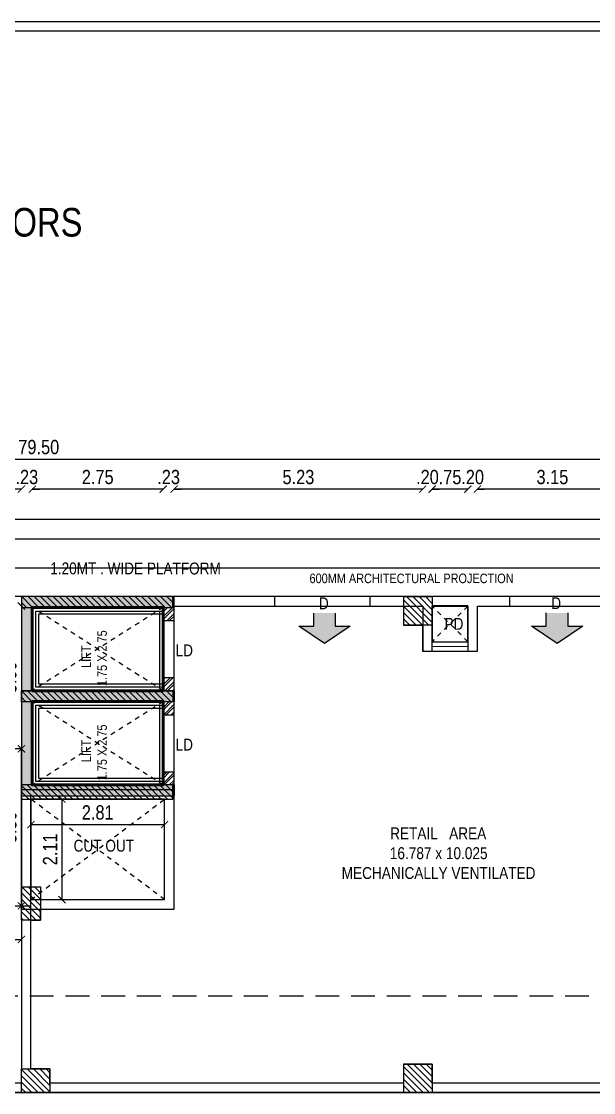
# Model space of a CAD drawing. Header units: metres. Extents: x 385023 to 385532, y 1408468 to 1408621.
# Drawn here: x 385349.29 to 385361.31, y 1408519.54 to 1408542.05 of the extents above; entities that cross this region are included whole.
import ezdxf
from ezdxf.enums import TextEntityAlignment as Align

# ---------------------------------------------------------------- set-up
doc = ezdxf.new("R2010")
doc.units = ezdxf.units.M
doc.header["$MEASUREMENT"] = 0
for name, pattern in [('DASHDOT', [1, 0.5, -0.25, 0, -0.25]), ('DASHED', [0.75, 0.5, -0.25]), ('HIDDEN', [0.375, 0.25, -0.125])]:
    doc.linetypes.add(name, pattern=pattern)
for name, color, linetype in [('A-REFR-SECT', 2, 'Continuous'), ('BLK_1_FLR_0_AC_ROOM_1', 7, 'Continuous'), ('BLK_1_FLR_0_BLT_UP_AREA', 7, 'Continuous'), ('BLK_1_FLR_0_BLT_UP_AREA_DEDUCT', 7, 'Continuous'), ('BLK_1_FLR_0_CARPET_AREA', 7, 'Continuous'), ('S-COLUMN', 6, 'Continuous'), ('S-COLUMN HATCH', 8, 'Continuous')]:
    doc.layers.add(name, color=color, linetype=linetype)
for name, color, linetype, lineweight in [('BLK_1_FLR_0_LIFT_3', 30, 'Continuous', 50), ('BLK_1_FLR_0_LIFT_4', 30, 'Continuous', 50), ('BLK_1_FLR_0_ROOF_AREA', 7, 'Continuous', 25), ('BLK_1_FLR_0_STAIR_2_FLIGHT_2', 7, 'Continuous', 50), ('BLK_1_FLR_0_STAIR_2_LANDING_1', 7, 'Continuous', 50), ('MEP INPUT', 3, 'Continuous', 0)]:
    doc.layers.add(name, color=color, linetype=linetype, lineweight=lineweight)
doc.styles.add('AR', font='ARIALN.TTF')
doc.styles.add('ARIAL', font='ARIALN.TTF')
doc.styles.add('BOLD', font='ARIALN.TTF', dxfattribs={"height": 15})
doc.styles.add('RIA-AP', font='ARIALN.TTF')
doc.dimstyles.new('RIA-AP', dxfattribs={"dimtxt": 0.3, "dimasz": 0.15, "dimexe": 0, "dimexo": 1, "dimgap": 0.1, "dimtad": 1, "dimzin": 4, "dimdsep": 46, "dimtxsty": 'RIA-AP', "dimblk": 'ARCHTICK', "dimcen": 0.09, "dimse1": 1, "dimse2": 1, "dimclrd": 8, "dimclre": 8, "dimclrt": 4, "dimazin": 0, "dimtfac": 1, "dimtix": 1, "dimtofl": 0, "dimtmove": 2, "dimatfit": 3, "dimfxl": 0, "dimtolj": 1, "dimtzin": 0, "dimarcsym": 0})
pattern_1 = [(135, (375052.11474, 1409514.67969), (-0.06629126074, -0.06629126074), [])]

# ---------------------------------------------------------------- blocks, each defined once
blk = doc.blocks.new('grid')
at = {"layer": 'S-COLUMN HATCH'}
h = blk.add_hatch(dxfattribs=at)
h.set_pattern_fill('ANSI31', color=256, scale=0.75, angle=90, style=0)
h.set_pattern_definition(pattern_1)
h.paths.add_polyline_path([(391788.938, 1408577.823), (391788.938, 1408578.053), (391792.118, 1408578.053), (391792.118, 1408577.823)])
h = blk.add_hatch(dxfattribs=at)
h.set_pattern_fill('ANSI31', color=256, scale=0.75, angle=90, style=0)
h.set_pattern_definition(pattern_1)
h.paths.add_polyline_path([(391796.973, 1408578.053), (391796.973, 1408577.453), (391797.573, 1408577.453), (391797.573, 1408578.053)])
h = blk.add_hatch(dxfattribs=at)
h.set_pattern_fill('ANSI31', color=256, scale=0.75, angle=90, style=0)
h.set_pattern_definition(pattern_1)
h.paths.add_polyline_path([(391788.938, 1408576.073), (391788.938, 1408575.843), (391792.118, 1408575.843), (391792.118, 1408576.073)])
h = blk.add_hatch(dxfattribs=at)
h.set_pattern_fill('ANSI31', color=256, scale=0.75, angle=90, style=0)
h.set_pattern_definition(pattern_1)
h.paths.add_polyline_path([(391788.938, 1408573.793), (391788.938, 1408574.093), (391792.118, 1408574.093), (391792.118, 1408573.793)])
h = blk.add_hatch(dxfattribs=at)
h.set_pattern_fill('ANSI31', color=256, scale=0.75, angle=90, style=0)
h.set_pattern_definition(pattern_1)
h.paths.add_polyline_path([(391788.938, 1408571.953), (391788.938, 1408571.253), (391789.338, 1408571.253), (391789.338, 1408571.953)])
h = blk.add_hatch(dxfattribs=at)
h.set_pattern_fill('ANSI31', color=256, scale=0.75, angle=90, style=0)
h.set_pattern_definition(pattern_1)
h.paths.add_polyline_path([(391796.973, 1408568.228), (391796.973, 1408567.628), (391797.573, 1408567.628), (391797.573, 1408568.228)])
h = blk.add_hatch(dxfattribs=at)
h.set_pattern_fill('ANSI31', color=256, scale=0.75, angle=90, style=0)
h.set_pattern_definition(pattern_1)
h.paths.add_polyline_path([(391788.938, 1408568.128), (391788.938, 1408567.628), (391789.538, 1408567.628), (391789.538, 1408568.128)])
at = {"layer": 'S-COLUMN', "ltscale": 5, "elevation": -63.957}
for points in [[(391788.938, 1408578.053), (391788.938, 1408577.823), (391792.118, 1408577.823), (391792.118, 1408578.053)], [(391796.973, 1408578.053), (391797.573, 1408578.053), (391797.573, 1408577.453), (391796.973, 1408577.453)], [(391788.938, 1408575.843), (391788.938, 1408576.073), (391792.118, 1408576.073), (391792.118, 1408575.843)], [(391788.938, 1408574.093), (391788.938, 1408573.793), (391792.118, 1408573.793), (391792.118, 1408574.093)]]:
    blk.add_lwpolyline(points, close=True, dxfattribs=at)
at = {"layer": 'S-COLUMN', "ltscale": 5}
for points in [[(391788.938, 1408571.953), (391789.338, 1408571.953), (391789.338, 1408571.253), (391788.938, 1408571.253)], [(391796.973, 1408568.228), (391797.573, 1408568.228), (391797.573, 1408567.628), (391796.973, 1408567.628)], [(391788.938, 1408568.128), (391789.538, 1408568.128), (391789.538, 1408567.628), (391788.938, 1408567.628)]]:
    blk.add_lwpolyline(points, close=True, dxfattribs=at)
blk = doc.blocks.new('A$C736D5789-flat-2')
blk.add_hatch(color=104).paths.add_polyline_path([(0.007, 0.302), (0.322, 0.302), (-0.218, 0.663), (-0.758, 0.302), (-0.443, 0.302), (-0.443, 0.022), (0.007, 0.022)])
at = {"color": 43, "linetype": 'Continuous'}
blk.add_lwpolyline([(0.007, 0.022), (0.007, 0.302), (0.322, 0.302), (-0.218, 0.663), (-0.758, 0.302), (-0.443, 0.302), (-0.443, 0.022)], dxfattribs=at)
blk = doc.blocks.new('A$C6B3522BB')
at = {"layer": 'MEP INPUT', "lineweight": 0, "const_width": 0.02}
blk.add_lwpolyline([(-0.01, 0.1), (-0.76, 0.1)], dxfattribs=at)
at = {"layer": 'MEP INPUT', "color": 2, "lineweight": 0}
blk.add_lwpolyline([(-0.01, 0.2), (-0.01, 0), (-0.76, 0), (-0.76, 0.2)], close=True, dxfattribs=at)
blk = doc.blocks.new('A$C03BE6129')
at = {"lineweight": 9}
h = blk.add_hatch(dxfattribs=at)
h.set_pattern_fill('AR-CONC', color=8, scale=0.01, style=0)
h.paths.add_polyline_path([(0.23, 2.98), (1.98, 2.98), (1.98, 0), (2.21, 0), (2.21, 3.21), (0, 3.21), (0, 0), (0.23, 0)])
at = {"ltscale": 300}
h = blk.add_hatch(dxfattribs=at)
h.set_pattern_fill('ANSI32', color=8, scale=0.3, angle=270, style=0)
h.set_pattern_definition([(315, (1585196.33645, -687932.10369), (0.0795495128835, 0.0795495128835), []), (315, (1585196.33645, -687932.15672), (0.0795495128835, 0.0795495128835), [])])
h.paths.add_polyline_path([(1.98, 0.23), (1.705, 0.23), (1.705, 0), (1.98, 0)])
h.paths.add_polyline_path([(0.505, 0), (0.505, 0.23), (0.23, 0.23), (0.23, 0)])
at = {"linetype": 'Continuous'}
for p, q in [((0.23, 0.23), (0.505, 0.23)), ((0.505, 0.23), (0.505, 0)), ((1.705, 0.23), (1.98, 0.23)), ((1.705, 0.23), (1.705, 0)), ((0.23, 0), (0.505, 0)), ((1.705, 0), (1.98, 0))]:
    blk.add_line(p, q, dxfattribs=at)
for p, q in [((0.23, 0), (0, 0)), ((0.505, 0), (1.705, 0))]:
    blk.add_line(p, q)
blk.add_lwpolyline([(0.23, 0), (0.23, 2.98), (1.98, 2.98), (1.98, 0), (2.21, 0), (2.21, 3.21), (0, 3.21), (0, 0)], close=True, dxfattribs=at)
for points in [[(0.305, 0.23), (0.305, 2.905), (1.905, 2.905), (1.905, 0.23)], [(0.365, 0.23), (0.365, 2.845), (1.845, 2.845), (1.845, 0.23)]]:
    blk.add_lwpolyline(points)
blk.add_lwpolyline([(0.505, 0.23), (1.705, 0.23)], dxfattribs=at)
at = {"color": 3, "lineweight": 0, "ltscale": 300, "insert": (0.327, 1.947), "char_height": 0.2, "width": 2.83395, "attachment_point": 1, "style": 'AR'}
blk.add_mtext('      LIFT\\P1.75 X 2.75', dxfattribs=at)
blk = doc.blocks.new('A$C448E26E6')
at = {"color": 8, "linetype": 'DASHDOT', "elevation": -2771514}
for points in [[(2980, 2210), (230, 3960)], [(2980, 3960), (230, 2210)], [(2981, 230), (231, 1980)], [(2981, 1980), (231, 230)]]:
    blk.add_lwpolyline(points, dxfattribs=at)
at = {"color": 3, "elevation": -2771514}
for points in [[(305, 2285), (305, 3885), (2905, 3885), (2905, 2285)], [(306, 305), (306, 1905), (2906, 1905), (2906, 305)]]:
    blk.add_lwpolyline(points, close=True, dxfattribs=at)
at = {"xscale": 1000, "yscale": 1000, "zscale": 1000, "rotation": 90}
for p in [(3211, 1980, -2771514), (3211, 0, -2771514)]:
    blk.add_blockref('A$C03BE6129', p, dxfattribs=at)
blk = doc.blocks.new('_ArchTick')
at = {"color": 0, "linetype": 'ByBlock', "const_width": 0.15}
blk.add_lwpolyline([(-0.5, -0.5), (0.5, 0.5)], dxfattribs=at)
blk = doc.blocks.new('*D20')
at = {"color": 8, "lineweight": -2}
blk.add_line((385346.288, 1408522.757), (385349.288, 1408522.757), dxfattribs=at)
at = {"layer": 'Defpoints', "color": 0}
for p in [(385346.288, 1408526.666, -0.025), (385349.288, 1408526.666, -0.025), (385349.288, 1408522.757)]:
    blk.add_point(p, dxfattribs=at)
at = {"color": 8, "lineweight": -2, "xscale": 0.15, "yscale": 0.15, "zscale": 0.15, "rotation": 180}
blk.add_blockref('_ArchTick', (385346.288, 1408522.757), dxfattribs=at)
at = {"color": 8, "lineweight": -2, "xscale": 0.15, "yscale": 0.15, "zscale": 0.15}
blk.add_blockref('_ArchTick', (385349.288, 1408522.757), dxfattribs=at)
at = {"color": 4, "insert": (385347.788, 1408523.103), "char_height": 0.3, "attachment_point": 5, "style": 'RIA-AP'}
blk.add_mtext('\\A1;3.00', dxfattribs=at)
blk = doc.blocks.new('XFGNHFN')
at = {"layer": 'A-REFR-SECT', "color": 4, "linetype": 'HIDDEN', "ltscale": 2}
blk.add_line((-33.655, 0), (55.049, 0), dxfattribs=at)
blk = doc.blocks.new('*D183')
at = {"color": 8, "lineweight": -2}
blk.add_line((385362.025, 1408532.221), (385358.872, 1408532.221), dxfattribs=at)
at = {"layer": 'Defpoints', "color": 0}
for p in [(385358.872, 1408532.221), (385358.872, 1408529.765), (385362.025, 1408529.765)]:
    blk.add_point(p, dxfattribs=at)
at = {"color": 8, "lineweight": -2, "xscale": 0.15, "yscale": 0.15, "zscale": 0.15, "rotation": 180}
blk.add_blockref('_ArchTick', (385358.872, 1408532.221), dxfattribs=at)
at = {"color": 8, "lineweight": -2, "xscale": 0.15, "yscale": 0.15, "zscale": 0.15}
blk.add_blockref('_ArchTick', (385362.025, 1408532.221), dxfattribs=at)
at = {"color": 4, "insert": (385360.449, 1408532.474), "char_height": 0.3, "attachment_point": 5, "style": 'RIA-AP'}
blk.add_mtext('\\A1;3.15', dxfattribs=at)
blk = doc.blocks.new('*D184')
at = {"color": 8, "lineweight": -2}
for p, q in [((385358.672, 1408532.221), (385358.522, 1408532.221)), ((385358.872, 1408532.221), (385359.022, 1408532.221))]:
    blk.add_line(p, q, dxfattribs=at)
at = {"layer": 'Defpoints', "color": 0}
for p in [(385358.672, 1408532.221), (385358.672, 1408529.765), (385358.872, 1408529.765)]:
    blk.add_point(p, dxfattribs=at)
at = {"color": 8, "lineweight": -2, "xscale": 0.15, "yscale": 0.15, "zscale": 0.15}
blk.add_blockref('_ArchTick', (385358.672, 1408532.221), dxfattribs=at)
at = {"color": 8, "lineweight": -2, "xscale": 0.15, "yscale": 0.15, "zscale": 0.15, "rotation": 180}
blk.add_blockref('_ArchTick', (385358.872, 1408532.221), dxfattribs=at)
at = {"color": 4, "insert": (385358.772, 1408532.474), "char_height": 0.3, "attachment_point": 5, "style": 'RIA-AP'}
blk.add_mtext('\\A1;.20', dxfattribs=at)
blk = doc.blocks.new('*D185')
at = {"color": 8, "lineweight": -2}
blk.add_line((385358.672, 1408532.221), (385357.922, 1408532.221), dxfattribs=at)
at = {"layer": 'Defpoints', "color": 0}
for p in [(385357.922, 1408532.221), (385358.672, 1408529.765), (385357.922, 1408528.815)]:
    blk.add_point(p, dxfattribs=at)
at = {"color": 8, "lineweight": -2, "xscale": 0.15, "yscale": 0.15, "zscale": 0.15, "rotation": 180}
blk.add_blockref('_ArchTick', (385357.922, 1408532.221), dxfattribs=at)
at = {"color": 8, "lineweight": -2, "xscale": 0.15, "yscale": 0.15, "zscale": 0.15}
blk.add_blockref('_ArchTick', (385358.672, 1408532.221), dxfattribs=at)
at = {"color": 4, "insert": (385358.297, 1408532.473), "char_height": 0.3, "attachment_point": 5, "style": 'RIA-AP'}
blk.add_mtext('\\A1;.75', dxfattribs=at)
blk = doc.blocks.new('*D186')
at = {"color": 8, "lineweight": -2}
for p, q in [((385357.722, 1408532.221), (385357.572, 1408532.221)), ((385357.922, 1408532.221), (385358.072, 1408532.221))]:
    blk.add_line(p, q, dxfattribs=at)
at = {"layer": 'Defpoints', "color": 0}
for p in [(385357.722, 1408532.221), (385357.722, 1408528.815), (385357.922, 1408528.815)]:
    blk.add_point(p, dxfattribs=at)
at = {"color": 8, "lineweight": -2, "xscale": 0.15, "yscale": 0.15, "zscale": 0.15}
blk.add_blockref('_ArchTick', (385357.722, 1408532.221), dxfattribs=at)
at = {"color": 8, "lineweight": -2, "xscale": 0.15, "yscale": 0.15, "zscale": 0.15, "rotation": 180}
blk.add_blockref('_ArchTick', (385357.922, 1408532.221), dxfattribs=at)
at = {"color": 4, "insert": (385357.822, 1408532.474), "char_height": 0.3, "attachment_point": 5, "style": 'RIA-AP'}
blk.add_mtext('\\A1;.20', dxfattribs=at)
blk = doc.blocks.new('*D187')
at = {"color": 8, "lineweight": -2}
blk.add_line((385357.722, 1408532.221), (385352.497, 1408532.221), dxfattribs=at)
at = {"layer": 'Defpoints', "color": 0}
for p in [(385352.497, 1408532.221), (385352.497, 1408529.46, 1.801), (385357.722, 1408528.815)]:
    blk.add_point(p, dxfattribs=at)
at = {"color": 8, "lineweight": -2, "xscale": 0.15, "yscale": 0.15, "zscale": 0.15, "rotation": 180}
blk.add_blockref('_ArchTick', (385352.497, 1408532.221), dxfattribs=at)
at = {"color": 8, "lineweight": -2, "xscale": 0.15, "yscale": 0.15, "zscale": 0.15}
blk.add_blockref('_ArchTick', (385357.722, 1408532.221), dxfattribs=at)
at = {"color": 4, "insert": (385355.11, 1408532.474), "char_height": 0.3, "attachment_point": 5, "style": 'RIA-AP'}
blk.add_mtext('\\A1;5.23', dxfattribs=at)
blk = doc.blocks.new('*D188')
at = {"color": 8, "lineweight": -2}
for p, q in [((385352.267, 1408532.221), (385352.117, 1408532.221)), ((385352.497, 1408532.221), (385352.647, 1408532.221))]:
    blk.add_line(p, q, dxfattribs=at)
at = {"layer": 'Defpoints', "color": 0}
for p in [(385352.267, 1408532.221), (385352.267, 1408529.46, 1.801), (385352.497, 1408529.46, 1.801)]:
    blk.add_point(p, dxfattribs=at)
at = {"color": 8, "lineweight": -2, "xscale": 0.15, "yscale": 0.15, "zscale": 0.15}
blk.add_blockref('_ArchTick', (385352.267, 1408532.221), dxfattribs=at)
at = {"color": 8, "lineweight": -2, "xscale": 0.15, "yscale": 0.15, "zscale": 0.15, "rotation": 180}
blk.add_blockref('_ArchTick', (385352.497, 1408532.221), dxfattribs=at)
at = {"color": 4, "insert": (385352.382, 1408532.474), "char_height": 0.3, "attachment_point": 5, "style": 'RIA-AP'}
blk.add_mtext('\\A1;.23', dxfattribs=at)
blk = doc.blocks.new('*D189')
at = {"color": 8, "lineweight": -2}
blk.add_line((385352.267, 1408532.221), (385349.517, 1408532.221), dxfattribs=at)
at = {"layer": 'Defpoints', "color": 0}
for p in [(385349.517, 1408532.221), (385349.517, 1408529.734, 1.801), (385352.267, 1408529.46, 1.801)]:
    blk.add_point(p, dxfattribs=at)
at = {"color": 8, "lineweight": -2, "xscale": 0.15, "yscale": 0.15, "zscale": 0.15, "rotation": 180}
blk.add_blockref('_ArchTick', (385349.517, 1408532.221), dxfattribs=at)
at = {"color": 8, "lineweight": -2, "xscale": 0.15, "yscale": 0.15, "zscale": 0.15}
blk.add_blockref('_ArchTick', (385352.267, 1408532.221), dxfattribs=at)
at = {"color": 4, "insert": (385350.892, 1408532.474), "char_height": 0.3, "attachment_point": 5, "style": 'RIA-AP'}
blk.add_mtext('\\A1;2.75', dxfattribs=at)
blk = doc.blocks.new('*D190')
at = {"color": 8, "lineweight": -2}
for p, q in [((385349.287, 1408532.221), (385349.137, 1408532.221)), ((385349.517, 1408532.221), (385349.667, 1408532.221))]:
    blk.add_line(p, q, dxfattribs=at)
at = {"layer": 'Defpoints', "color": 0}
for p in [(385349.287, 1408532.221), (385349.287, 1408529.965, 1.801), (385349.517, 1408529.734, 1.801)]:
    blk.add_point(p, dxfattribs=at)
at = {"color": 8, "lineweight": -2, "xscale": 0.15, "yscale": 0.15, "zscale": 0.15}
blk.add_blockref('_ArchTick', (385349.287, 1408532.221), dxfattribs=at)
at = {"color": 8, "lineweight": -2, "xscale": 0.15, "yscale": 0.15, "zscale": 0.15, "rotation": 180}
blk.add_blockref('_ArchTick', (385349.517, 1408532.221), dxfattribs=at)
at = {"color": 4, "insert": (385349.402, 1408532.474), "char_height": 0.3, "attachment_point": 5, "style": 'RIA-AP'}
blk.add_mtext('\\A1;.23', dxfattribs=at)
blk = doc.blocks.new('*D191')
at = {"color": 8, "lineweight": -2}
blk.add_line((385349.287, 1408532.221), (385342.388, 1408532.221), dxfattribs=at)
at = {"layer": 'Defpoints', "color": 0}
for p in [(385342.388, 1408532.221), (385349.287, 1408529.965, 1.801), (385342.388, 1408529.765)]:
    blk.add_point(p, dxfattribs=at)
at = {"color": 8, "lineweight": -2, "xscale": 0.15, "yscale": 0.15, "zscale": 0.15, "rotation": 180}
blk.add_blockref('_ArchTick', (385342.388, 1408532.221), dxfattribs=at)
at = {"color": 8, "lineweight": -2, "xscale": 0.15, "yscale": 0.15, "zscale": 0.15}
blk.add_blockref('_ArchTick', (385349.287, 1408532.221), dxfattribs=at)
at = {"color": 4, "insert": (385345.838, 1408532.474), "char_height": 0.3, "attachment_point": 5, "style": 'RIA-AP'}
blk.add_mtext('\\A1;6.90', dxfattribs=at)
blk = doc.blocks.new('*D248')
at = {"color": 8, "lineweight": -2}
blk.add_line((385350.141, 1408525.705), (385350.141, 1408523.595), dxfattribs=at)
at = {"layer": 'Defpoints', "color": 0}
for p in [(385349.487, 1408525.705), (385349.487, 1408523.595), (385350.141, 1408523.595)]:
    blk.add_point(p, dxfattribs=at)
at = {"color": 8, "lineweight": -2, "xscale": 0.15, "yscale": 0.15, "zscale": 0.15}
for p, rotation in [((385350.141, 1408525.705), 90), ((385350.141, 1408523.595), 270)]:
    blk.add_blockref('_ArchTick', p, dxfattribs=dict(at, rotation=rotation))
at = {"color": 4, "insert": (385349.891, 1408524.65), "char_height": 0.3, "attachment_point": 5, "rotation": 90, "style": 'RIA-AP'}
blk.add_mtext('\\A1;2.11', dxfattribs=at)
blk = doc.blocks.new('*D399')
at = {"color": 8, "lineweight": -2}
blk.add_line((385309.903, 1408532.85), (385389.403, 1408532.85), dxfattribs=at)
at = {"layer": 'Defpoints', "color": 0}
for p in [(385389.403, 1408532.85), (385309.903, 1408529.965), (385389.403, 1408529.965)]:
    blk.add_point(p, dxfattribs=at)
at = {"color": 8, "lineweight": -2, "xscale": 0.15, "yscale": 0.15, "zscale": 0.15, "rotation": 180}
blk.add_blockref('_ArchTick', (385309.903, 1408532.85), dxfattribs=at)
at = {"color": 8, "lineweight": -2, "xscale": 0.15, "yscale": 0.15, "zscale": 0.15}
blk.add_blockref('_ArchTick', (385389.403, 1408532.85), dxfattribs=at)
at = {"color": 4, "insert": (385349.653, 1408533.104), "char_height": 0.3, "attachment_point": 5, "style": 'RIA-AP'}
blk.add_mtext('\\A1;79.50', dxfattribs=at)
blk = doc.blocks.new('*D443')
at = {"color": 8, "lineweight": -2}
blk.add_line((385310.811, 1408531.592), (385383.404, 1408531.592), dxfattribs=at)
at = {"layer": 'Defpoints', "color": 0}
for p in [(385383.404, 1408531.592), (385310.811, 1408531.167), (385383.404, 1408531.167, -63.957)]:
    blk.add_point(p, dxfattribs=at)
at = {"color": 8, "lineweight": -2, "xscale": 0.15, "yscale": 0.15, "zscale": 0.15, "rotation": 180}
blk.add_blockref('_ArchTick', (385310.811, 1408531.592), dxfattribs=at)
at = {"color": 8, "lineweight": -2, "xscale": 0.15, "yscale": 0.15, "zscale": 0.15}
blk.add_blockref('_ArchTick', (385383.404, 1408531.592), dxfattribs=at)
at = {"color": 4, "insert": (385347.107, 1408531.845), "char_height": 0.3, "attachment_point": 5, "style": 'RIA-AP'}
blk.add_mtext('\\A1;71.39', dxfattribs=at)
blk = doc.blocks.new('*D448')
at = {"color": 8, "lineweight": -2}
blk.add_line((385349.487, 1408525.172), (385352.297, 1408525.172), dxfattribs=at)
at = {"layer": 'Defpoints', "color": 0}
for p in [(385349.487, 1408525.705), (385352.297, 1408525.705), (385352.297, 1408525.172)]:
    blk.add_point(p, dxfattribs=at)
at = {"color": 8, "lineweight": -2, "xscale": 0.15, "yscale": 0.15, "zscale": 0.15, "rotation": 180}
blk.add_blockref('_ArchTick', (385349.487, 1408525.172), dxfattribs=at)
at = {"color": 8, "lineweight": -2, "xscale": 0.15, "yscale": 0.15, "zscale": 0.15}
blk.add_blockref('_ArchTick', (385352.297, 1408525.172), dxfattribs=at)
at = {"color": 4, "insert": (385350.892, 1408525.425), "char_height": 0.3, "attachment_point": 5, "style": 'RIA-AP'}
blk.add_mtext('\\A1;2.81', dxfattribs=at)
blk = doc.blocks.new('*D708')
at = {"layer": 'BLK_1_FLR_0_STAIR_2_LANDING_1', "color": 8, "lineweight": -2}
blk.add_line((385349.288, 1408529.765), (385349.288, 1408526.764), dxfattribs=at)
at = {"layer": 'Defpoints', "color": 0}
for p in [(385349.288, 1408529.765), (385349.288, 1408526.764), (385349.288, 1408526.764)]:
    blk.add_point(p, dxfattribs=at)
at = {"layer": 'BLK_1_FLR_0_STAIR_2_LANDING_1', "color": 8, "lineweight": -2, "xscale": 0.15, "yscale": 0.15, "zscale": 0.15}
for p, rotation in [((385349.288, 1408529.765), 90), ((385349.288, 1408526.764), 270)]:
    blk.add_blockref('_ArchTick', p, dxfattribs=dict(at, rotation=rotation))
at = {"layer": 'BLK_1_FLR_0_STAIR_2_LANDING_1', "color": 0, "insert": (385349.035, 1408528.265), "char_height": 0.3, "attachment_point": 5, "rotation": 90, "style": 'RIA-AP'}
blk.add_mtext('\\A1;3.00', dxfattribs=at)
blk = doc.blocks.new('*D709')
at = {"layer": 'BLK_1_FLR_0_STAIR_2_LANDING_1', "color": 8, "lineweight": -2}
blk.add_line((385349.288, 1408526.764), (385342.388, 1408526.764), dxfattribs=at)
at = {"layer": 'Defpoints', "color": 0}
for p in [(385342.388, 1408526.764), (385342.388, 1408526.764), (385349.288, 1408526.764)]:
    blk.add_point(p, dxfattribs=at)
at = {"layer": 'BLK_1_FLR_0_STAIR_2_LANDING_1', "color": 8, "lineweight": -2, "xscale": 0.15, "yscale": 0.15, "zscale": 0.15, "rotation": 180}
blk.add_blockref('_ArchTick', (385342.388, 1408526.764), dxfattribs=at)
at = {"layer": 'BLK_1_FLR_0_STAIR_2_LANDING_1', "color": 8, "lineweight": -2, "xscale": 0.15, "yscale": 0.15, "zscale": 0.15}
blk.add_blockref('_ArchTick', (385349.288, 1408526.764), dxfattribs=at)
at = {"layer": 'BLK_1_FLR_0_STAIR_2_LANDING_1', "color": 0, "insert": (385345.838, 1408527.018), "char_height": 0.3, "attachment_point": 5, "style": 'RIA-AP'}
blk.add_mtext('\\A1;6.90', dxfattribs=at)
blk = doc.blocks.new('*D712')
at = {"layer": 'BLK_1_FLR_0_STAIR_2_FLIGHT_2', "color": 8, "lineweight": -2}
blk.add_line((385346.288, 1408523.464), (385349.288, 1408523.464), dxfattribs=at)
at = {"layer": 'Defpoints', "color": 0}
for p in [(385346.288, 1408523.464), (385349.288, 1408523.464), (385349.288, 1408523.464)]:
    blk.add_point(p, dxfattribs=at)
at = {"layer": 'BLK_1_FLR_0_STAIR_2_FLIGHT_2', "color": 8, "lineweight": -2, "xscale": 0.15, "yscale": 0.15, "zscale": 0.15, "rotation": 180}
blk.add_blockref('_ArchTick', (385346.288, 1408523.464), dxfattribs=at)
at = {"layer": 'BLK_1_FLR_0_STAIR_2_FLIGHT_2', "color": 8, "lineweight": -2, "xscale": 0.15, "yscale": 0.15, "zscale": 0.15}
blk.add_blockref('_ArchTick', (385349.288, 1408523.464), dxfattribs=at)
at = {"layer": 'BLK_1_FLR_0_STAIR_2_FLIGHT_2', "color": 2, "insert": (385347.788, 1408523.718), "char_height": 0.3, "attachment_point": 5, "style": 'RIA-AP'}
blk.add_mtext('\\A1;3.00', dxfattribs=at)
blk = doc.blocks.new('*D713')
at = {"layer": 'BLK_1_FLR_0_STAIR_2_FLIGHT_2', "color": 8, "lineweight": -2}
blk.add_line((385349.288, 1408523.464), (385349.288, 1408526.764), dxfattribs=at)
at = {"layer": 'Defpoints', "color": 0}
for p in [(385349.288, 1408526.764), (385349.288, 1408526.764), (385349.288, 1408523.464)]:
    blk.add_point(p, dxfattribs=at)
at = {"layer": 'BLK_1_FLR_0_STAIR_2_FLIGHT_2', "color": 8, "lineweight": -2, "xscale": 0.15, "yscale": 0.15, "zscale": 0.15}
for p, rotation in [((385349.288, 1408526.764), 90), ((385349.288, 1408523.464), 270)]:
    blk.add_blockref('_ArchTick', p, dxfattribs=dict(at, rotation=rotation))
at = {"layer": 'BLK_1_FLR_0_STAIR_2_FLIGHT_2', "color": 1, "insert": (385349.035, 1408525.114), "char_height": 0.3, "attachment_point": 5, "rotation": 90, "style": 'RIA-AP'}
blk.add_mtext('\\A1;3.30', dxfattribs=at)

msp = doc.modelspace()

# ---------------------------------------------------------------- linework, layer by layer
for p, q in [((385383.404, 1408531.167, 0.025), (385309.911, 1408531.167, 0.025)), ((385352.497, 1408529.765, 0.025), (385354.61, 1408529.765, 0.025)), ((385356.61, 1408529.765, 0.025), (385357.722, 1408529.765, 0.025)), ((385357.722, 1408529.765, 0.025), (385357.722, 1408528.815, 0.025)), ((385357.922, 1408528.815, 0.025), (385357.922, 1408529.765, 0.025)), ((385357.922, 1408529.765, 0.025), (385358.672, 1408529.765, 0.025)), ((385358.672, 1408529.765, 0.025), (385358.672, 1408528.815, 0.025)), ((385358.872, 1408528.815, 0.025), (385358.872, 1408529.765, 0.025)), ((385357.722, 1408528.815, 0.025), (385357.922, 1408528.815, 0.025)), ((385358.672, 1408528.815, 0.025), (385358.872, 1408528.815, 0.025)), ((385349.288, 1408523.165, 0.025), (385349.288, 1408520.039, 0.025))]:
    msp.add_line(p, q)
at = {"linetype": 'Continuous'}
for p, q in [((385354.61, 1408529.965, 0.025), (385354.61, 1408529.765, 0.025)), ((385356.61, 1408529.965, 0.025), (385356.61, 1408529.765, 0.025)), ((385359.55, 1408529.965, 0.025), (385359.55, 1408529.765, 0.025))]:
    msp.add_line(p, q, dxfattribs=at)
at = {"color": 8, "linetype": 'DASHED', "ltscale": 0.05}
for p, q in [((385358.671, 1408529.765, 0.025), (385357.92, 1408529.015, 0.025)), ((385358.671, 1408529.015, 0.025), (385357.922, 1408529.765, 0.025)), ((385349.487, 1408523.595, 0.025), (385352.297, 1408525.705, 0.025)), ((385352.297, 1408523.595, 0.025), (385349.487, 1408525.705, 0.025))]:
    msp.add_line(p, q, dxfattribs=at)
at = {"color": 8, "elevation": 0.025}
msp.add_lwpolyline([(385302.794, 1408468.209), (385302.794, 1408542.051), (385415.294, 1408542.051), (385415.294, 1408468.209)], close=True, dxfattribs=at)
at = {"color": 6, "elevation": 0.025}
msp.add_lwpolyline([(385302.994, 1408468.409), (385302.994, 1408541.851), (385415.094, 1408541.851), (385415.094, 1408468.409)], close=True, dxfattribs=at)
at = {"color": 2, "ltscale": 0.2, "elevation": 0.025}
msp.add_lwpolyline([(385309.303, 1408530.565), (385390.003, 1408530.565), (385390.003, 1408482.965), (385309.303, 1408482.965)], close=True, dxfattribs=at)
at = {"elevation": 0.025}
for points in [[(385354.61, 1408529.965), (385343.289, 1408529.965)], [(385359.55, 1408529.965), (385356.61, 1408529.965)], [(385349.287, 1408523.465), (385349.487, 1408523.465), (385349.487, 1408525.775), (385352.497, 1408525.775), (385352.497, 1408529.765), (385354.61, 1408529.765)], [(385356.61, 1408529.765), (385357.722, 1408529.765)], [(385357.922, 1408529.765), (385358.672, 1408529.765)], [(385358.872, 1408529.765), (385359.55, 1408529.765)], [(385349.287, 1408520.039), (385349.487, 1408520.039), (385349.487, 1408525.775)], [(385349.288, 1408519.739), (385334.831, 1408519.739)], [(385357.32, 1408519.739), (385349.888, 1408519.739)], [(385365.424, 1408519.739), (385357.923, 1408519.739)]]:
    msp.add_lwpolyline(points, dxfattribs=at)
at = {"linetype": 'ByBlock', "elevation": 0.025}
msp.add_lwpolyline([(385359.55, 1408529.965), (385359.55, 1408529.765)], dxfattribs=at)
at = {"elevation": 0.025}
for points in [[(385349.287, 1408523.395), (385352.497, 1408523.395), (385352.497, 1408525.905), (385349.287, 1408525.905)], [(385349.487, 1408523.595), (385352.297, 1408523.595), (385352.297, 1408525.705), (385349.487, 1408525.705)]]:
    msp.add_lwpolyline(points, close=True, dxfattribs=at)
at = {"layer": 'BLK_1_FLR_0_AC_ROOM_1', "color": 2, "elevation": 0.025}
msp.add_lwpolyline([(385313.602, 1408486.965), (385313.602, 1408502.075), (385310.102, 1408502.075), (385310.102, 1408519.539), (385365.424, 1408519.539), (385365.424, 1408522.739), (385374.792, 1408522.739), (385374.792, 1408483.765), (385361.066, 1408483.765), (385361.066, 1408487.465), (385350.666, 1408487.465), (385350.666, 1408483.765), (385319.429, 1408483.765), (385319.429, 1408486.965)], close=True, dxfattribs=at)
at = {"layer": 'BLK_1_FLR_0_BLT_UP_AREA', "color": 13, "elevation": 0.025}
msp.add_lwpolyline([(385309.903, 1408483.565), (385389.403, 1408483.565), (385389.403, 1408529.965), (385309.903, 1408529.965)], close=True, dxfattribs=at)
at = {"layer": 'BLK_1_FLR_0_BLT_UP_AREA_DEDUCT', "color": 13, "elevation": 0.025}
msp.add_lwpolyline([(385357.922, 1408529.015), (385358.672, 1408529.015), (385358.671, 1408529.769), (385357.921, 1408529.769)], close=True, dxfattribs=at)
at = {"layer": 'BLK_1_FLR_0_CARPET_AREA', "color": 13, "elevation": 0.025}
msp.add_lwpolyline([(385365.424, 1408519.539), (385316.634, 1408519.539), (385316.634, 1408519.739), (385319.23, 1408519.739), (385319.23, 1408520.139), (385319.629, 1408520.139), (385319.629, 1408523.615), (385316.322, 1408523.615), (385316.322, 1408529.765), (385311.452, 1408529.765), (385311.452, 1408528.815), (385310.102, 1408528.815), (385310.102, 1408520.139), (385310.503, 1408520.139), (385310.503, 1408519.739), (385315.434, 1408519.739), (385315.434, 1408519.539), (385310.102, 1408519.539), (385310.102, 1408510.774), (385310.503, 1408510.773), (385310.503, 1408510.174), (385310.102, 1408510.174), (385310.102, 1408502.075)], dxfattribs=at)
msp.add_lwpolyline([(385352.496, 1408529.765), (385357.322, 1408529.765), (385357.322, 1408529.365), (385357.721, 1408529.365), (385357.721, 1408528.815), (385358.871, 1408528.815), (385358.871, 1408529.765), (385362.024, 1408529.765), (385362.024, 1408525.665), (385365.222, 1408525.665), (385365.222, 1408520.239), (385364.823, 1408520.239), (385364.823, 1408519.739), (385357.922, 1408519.739), (385357.922, 1408520.139), (385357.322, 1408520.139), (385357.322, 1408519.739), (385349.887, 1408519.739), (385349.887, 1408520.039), (385349.486, 1408520.039), (385349.486, 1408523.165), (385349.687, 1408523.165), (385349.687, 1408523.395), (385352.496, 1408523.395)], close=True, dxfattribs=at)
at = {"layer": 'BLK_1_FLR_0_LIFT_3', "elevation": 0.025}
msp.add_lwpolyline([(385349.516, 1408529.735), (385352.265, 1408529.735), (385352.265, 1408527.985), (385349.516, 1408527.985)], close=True, dxfattribs=at)
at = {"layer": 'BLK_1_FLR_0_LIFT_4', "elevation": 0.025}
msp.add_lwpolyline([(385352.266, 1408527.755), (385349.516, 1408527.755), (385349.516, 1408526.005), (385352.266, 1408526.005)], close=True, dxfattribs=at)
at = {"layer": 'BLK_1_FLR_0_ROOF_AREA', "color": 54, "elevation": 0.025}
msp.add_lwpolyline([(385309.903, 1408483.565), (385389.403, 1408483.565), (385389.403, 1408529.965), (385309.903, 1408529.965)], close=True, dxfattribs=at)

# ---------------------------------------------------------------- block references
at = {"color": 7}
msp.add_blockref('grid', (-6439.649, -48.089, 0.025), dxfattribs=at)
at = {"color": 7, "xscale": 0.001, "yscale": 0.001, "zscale": 0.001}
msp.add_blockref('A$C448E26E6', (385349.286, 1408525.775, 2773.339), dxfattribs=at)
at = {"xscale": -1, "rotation": 179.9999957030441}
for p in [(385355.879, 1408529.64, 0.025), (385360.764, 1408529.642, 0.025)]:
    msp.add_blockref('A$C736D5789-flat-2', p, dxfattribs=at)
at = {"lineweight": 0}
msp.add_blockref('A$C6B3522BB', (385358.68, 1408528.815, -63.881), dxfattribs=at)
at = {"lineweight": -2}
msp.add_blockref('XFGNHFN', (385338.871, 1408521.57, 0.05), dxfattribs=at)

# ---------------------------------------------------------------- texts
at = {"style": 'RIA-AP'}
for s, p in [('D', (385355.643, 1408529.697)), ('D', (385360.528, 1408529.7)), ('LD', (385352.711, 1408528.707)), ('LD', (385352.711, 1408526.727))]:
    msp.add_text(s, height=0.25, dxfattribs=at).set_placement(p, align=Align.CENTER)
at = {"attachment_point": 1}
for s, insert, char_height, width, style in [('\\A1;\\pt12;PLAN  SHOWING  THE PROPOSED CONSTRUCTION OF   GROUND + 1 FLOORS {\\H1.35994x; }DEPARTMENTAL STORE BUILDING {\\H1.23996x; }', (385336.08, 1408539.13), 0.6, 15.03773, 'BOLD'), ('600MM ARCHITECTURAL PROJECTION\\P', (385355.344, 1408530.446), 0.2, 8.56993, 'ARIAL'), ('{\\W9.03472;  }RETAIL   AREA  \\P{\\W8.99671;  }16.787 x 10.025\\P{\\W5.283579; }MECHANICALLY VENTILATED', (385355.599, 1408525.112), 0.25, 4.87788, 'RIA-AP'), ('CUT OUT', (385350.385, 1408524.853), 0.25, 3.04892, 'RIA-AP')]:
    msp.add_mtext(s, dxfattribs=dict(at, insert=insert, char_height=char_height, width=width, style=style))
at = {"insert": (385349.895, 1408530.681), "char_height": 0.24915, "width": 5.62501, "attachment_point": 1, "rotation": 359.9361, "style": 'ARIAL'}
msp.add_mtext('1.20MT . WIDE PLATFORM', dxfattribs=at)
at = {"lineweight": -2, "insert": (385358.181, 1408529.515), "char_height": 0.25, "width": 6.36361, "attachment_point": 1, "style": 'RIA-AP'}
msp.add_mtext('PD', dxfattribs=at)

# ---------------------------------------------------------------- dimensions: what is measured, and where the dimension line sits
for base, p1, p2, picture, middle in [((385389.403, 1408532.85, 0.025), (385309.903, 1408529.965, 0.025), (385389.403, 1408529.965, 0.025), '*D399', (385349.653, 1408533.104, 0.025)), ((385342.388, 1408532.221, 0.025), (385349.287, 1408529.965, 1.826), (385342.388, 1408529.765, 0.025), '*D191', (385345.838, 1408532.474, 0.025)), ((385349.287, 1408532.221, 0.025), (385349.517, 1408529.734, 1.826), (385349.287, 1408529.965, 1.826), '*D190', (385349.402, 1408532.474, 0.025)), ((385349.517, 1408532.221, 0.025), (385352.267, 1408529.46, 1.826), (385349.517, 1408529.734, 1.826), '*D189', (385350.892, 1408532.474, 0.025)), ((385352.267, 1408532.221, 0.025), (385352.497, 1408529.46, 1.826), (385352.267, 1408529.46, 1.826), '*D188', (385352.382, 1408532.474, 0.025)), ((385352.497419, 1408532.220589, 0.025213), (385357.722422, 1408528.814756, 0.025213), (385352.497419, 1408529.459758, 1.825713), '*D187', (385355.109921, 1408532.473761, 0.025213)), ((385357.722, 1408532.221, 0.025), (385357.922, 1408528.815, 0.025), (385357.722, 1408528.815, 0.025), '*D186', (385357.822, 1408532.474, 0.025)), ((385357.922, 1408532.221, 0.025), (385358.672, 1408529.765, 0.025), (385357.922, 1408528.815, 0.025), '*D185', (385358.297, 1408532.473, 0.025)), ((385358.672, 1408532.221, 0.025), (385358.872, 1408529.765, 0.025), (385358.672, 1408529.765, 0.025), '*D184', (385358.772, 1408532.474, 0.025)), ((385358.872, 1408532.221, 0.025), (385362.025, 1408529.765, 0.025), (385358.872, 1408529.765, 0.025), '*D183', (385360.449, 1408532.474, 0.025)), ((385352.297, 1408525.172, 0.025), (385349.487, 1408525.705, 0.025), (385352.297, 1408525.705, 0.025), '*D448', (385350.892, 1408525.425, 0.025))]:
    dim = msp.add_linear_dim(base=base, p1=p1, p2=p2, dimstyle='RIA-AP')
    dim.commit()
    dim.dimension.update_dxf_attribs({"geometry": picture, "text_midpoint": middle})
dim = msp.add_linear_dim(base=(385383.404, 1408531.592, 63.982), p1=(385310.811, 1408531.167, 63.982), p2=(385383.404, 1408531.167, 0.025), text='71.39', dimstyle='RIA-AP', override={"dimtxt": 0.3})
dim.commit()
dim.dimension.update_dxf_attribs({"geometry": '*D443', "text_midpoint": (385347.107, 1408531.845, 63.982)})
dim = msp.add_linear_dim(base=(385349.288, 1408522.757, 63.932), p1=(385346.288, 1408526.666, 63.907), p2=(385349.288, 1408526.666, 63.907), dimstyle='RIA-AP')
dim.commit()
dim.dimension.update_dxf_attribs({"geometry": '*D20', "text_midpoint": (385347.788, 1408523.103, 63.932), "dimtype": 160})
dim = msp.add_linear_dim(base=(385350.141, 1408523.595, 0.025), p1=(385349.487, 1408525.705, 0.025), p2=(385349.487, 1408523.595, 0.025), angle=90, dimstyle='RIA-AP')
dim.commit()
dim.dimension.update_dxf_attribs({"geometry": '*D248', "text_midpoint": (385349.891, 1408524.65, 0.025)})
at = {"layer": 'BLK_1_FLR_0_STAIR_2_FLIGHT_2', "color": 1}
dim = msp.add_aligned_dim(p1=(385349.288, 1408523.464, 0.025), p2=(385349.288, 1408526.764, 0.025), distance=0, dimstyle='RIA-AP', override={"dimclrt": 1}, dxfattribs=at)
dim.commit()
dim.dimension.update_dxf_attribs({"geometry": '*D713', "text_midpoint": (385349.035, 1408525.114, 0.025)})
at = {"layer": 'BLK_1_FLR_0_STAIR_2_FLIGHT_2', "color": 2}
dim = msp.add_aligned_dim(p1=(385346.288, 1408523.464, 0.025), p2=(385349.288, 1408523.464, 0.025), distance=0, dimstyle='RIA-AP', override={"dimclrt": 2}, dxfattribs=at)
dim.commit()
dim.dimension.update_dxf_attribs({"geometry": '*D712', "text_midpoint": (385347.788, 1408523.718, 0.025)})
at = {"layer": 'BLK_1_FLR_0_STAIR_2_LANDING_1', "color": 2}
dim = msp.add_aligned_dim(p1=(385349.288, 1408529.765, 0.025), p2=(385349.288, 1408526.764, 0.025), distance=0, dimstyle='RIA-AP', override={"dimclrt": 0}, dxfattribs=at)
dim.commit()
dim.dimension.update_dxf_attribs({"geometry": '*D708', "text_midpoint": (385349.035, 1408528.265, 0.025)})
at = {"layer": 'BLK_1_FLR_0_STAIR_2_LANDING_1', "color": 1}
dim = msp.add_aligned_dim(p1=(385349.288, 1408526.764, 0.025), p2=(385342.388, 1408526.764, 0.025), distance=0, dimstyle='RIA-AP', override={"dimclrt": 0}, dxfattribs=at)
dim.commit()
dim.dimension.update_dxf_attribs({"geometry": '*D709', "text_midpoint": (385345.838, 1408527.018, 0.025)})

doc.saveas('drawing.dxf')
